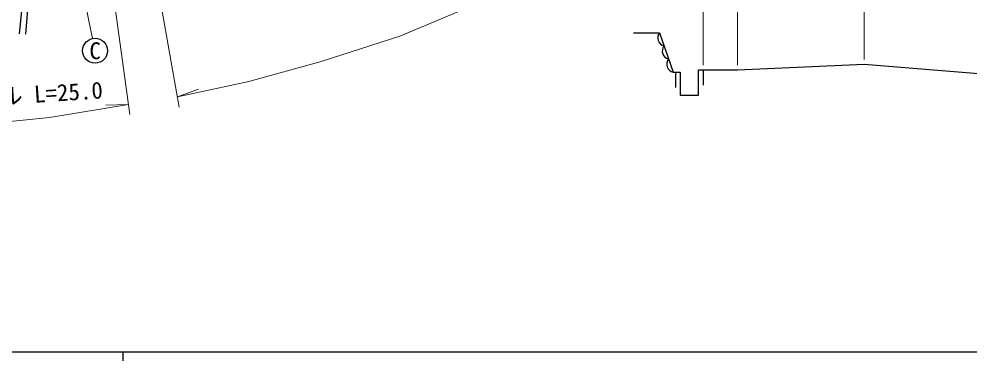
# Model space of a CAD drawing. Units: millimetres, scale not verified, with parts at other scales. Extents: x 40000 to 680000, y 20000 to 380000.
# Drawn here: x 256710 to 359982, y 204000 to 241094 of the extents above; entities that cross this region are included whole.
import ezdxf
from ezdxf.enums import TextEntityAlignment as Align

# ---------------------------------------------------------------- set-up
doc = ezdxf.new("R2010")
doc.units = ezdxf.units.MM
doc.header["$LTSCALE"] = 1000
for name, color, linetype, lineweight in [('M-BGD', 7, 'Continuous', 25), ('M-BGD-EXST', 7, 'Continuous', 25), ('M-STR-HTXT', 7, 'Continuous', 13), ('M-TTL-BAND', 7, 'Continuous', 25)]:
    doc.layers.add(name, color=color, linetype=linetype, lineweight=lineweight)
doc.styles.add('ＭＳ ゴシック', font='')
doc.styles.get('ＭＳ ゴシック').set_extended_font_data('MS Gothic')

msp = doc.modelspace()

# ---------------------------------------------------------------- linework, layer by layer
at = {"layer": 'M-BGD'}
for p, q in [((257443, 239436), (257811, 243929)), ((331002, 235594), (331002, 233933)), ((328002, 235344), (328002, 233683))]:
    msp.add_line(p, q, dxfattribs=at)
for points in [[(256431, 264049), (257476, 254593), (257536, 247411), (256720, 239488)], [(323450, 239594), (326252, 239594), (327752, 235344), (328502, 235344), (328502, 232844), (330502, 232844), (330502, 235594), (334752, 235594), (348502, 236194), (362252, 235094), (366002, 235094), (369739, 227408)]]:
    msp.add_lwpolyline(points, dxfattribs=at)
for centre, radius, start, end in [((326966, 239049), 898, 142.60449, 256.27558), ((327450, 237625), 889, 141.67595, 257.20412), ((327930, 236203), 876, 140.63084, 258.24923)]:
    msp.add_arc(centre, radius, start, end, dxfattribs=at)
at = {"layer": 'M-BGD-EXST'}
msp.add_circle((264970, 237655), 1350, dxfattribs=at)
at = {"layer": 'M-STR-HTXT'}
for p, q in [((260595, 258521), (264693, 238977)), ((269175, 259085), (274117, 231523)), ((265402, 255195), (268754, 230722)), ((331002, 236094), (331002, 243911)), ((334752, 236094), (334752, 243911)), ((348502, 236694), (348502, 243911)), ((273914, 232652), (276219, 233497)), ((268606, 231805), (266152, 231752))]:
    msp.add_line(p, q, dxfattribs=at)
for points in [[(273914, 232652), (281676, 234318), (289520, 236478), (298068, 239247), (308837, 243806), (315558, 247075), (366480, 275379)], [(239495, 229408), (245697, 229364), (252453, 229665), (260027, 230408), (268606, 231805)]]:
    msp.add_lwpolyline(points, dxfattribs=at)
at = {"layer": 'M-TTL-BAND'}
for p, q in [((40000, 205000), (579000, 205000)), ((268000, 205000), (268000, 204000))]:
    msp.add_line(p, q, dxfattribs=at)

# ---------------------------------------------------------------- texts
at = {"layer": 'M-BGD-EXST', "style": 'ＭＳ ゴシック'}
msp.add_text('C', height=1833, dxfattribs=at).set_placement((264970, 237655), align=Align.MIDDLE_CENTER)
at = {"layer": 'M-STR-HTXT', "style": 'ＭＳ ゴシック'}
msp.add_text('ガードレール L=25.0', height=1833, rotation=3.718, dxfattribs=at).set_placement((254060, 231173), align=Align.BOTTOM_CENTER)

doc.saveas('drawing.dxf')
